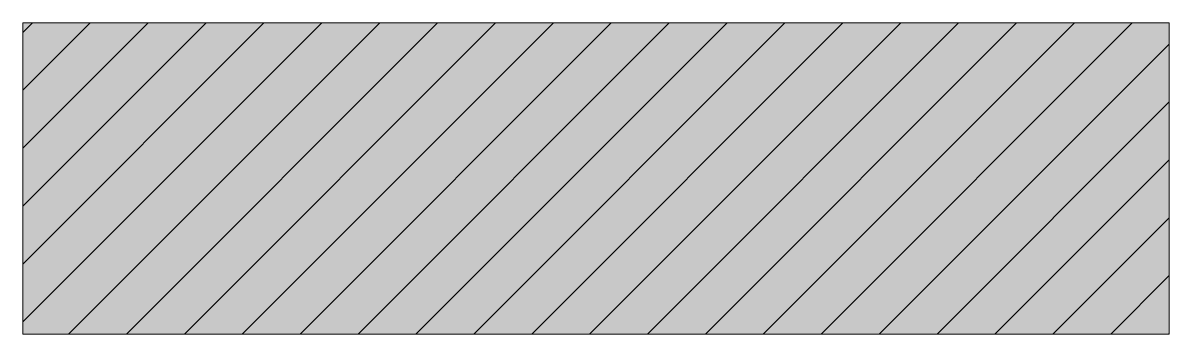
# Model space of a CAD drawing. Header units: metres. Extents: x 0 to 140, y -38 to 0.
import ezdxf

# ---------------------------------------------------------------- set-up
doc = ezdxf.new("R2010")
doc.units = ezdxf.units.M
doc.layers.add('A-DETL-GENF', color=92, linetype='Continuous', lineweight=18)
doc.layers.add('A-DETL-MEDM', color=33, linetype='Continuous', lineweight=18)

# ---------------------------------------------------------------- blocks, each defined once
blk = doc.blocks.new('00 hout_rechthoekig_sls - SLS 38x140-4309875-00_0 Basismaterialen')
at = {"layer": 'A-DETL-GENF', "lineweight": 13}
blk.add_hatch(color=256, dxfattribs=at).paths.add_polyline_path([(140, -38), (140, 0), (0, 0), (0, -38)])
at = {"layer": 'A-DETL-MEDM', "lineweight": 13}
h = blk.add_hatch(dxfattribs=at)
h.set_pattern_fill('FP_631', color=256, style=0, pattern_type=2)
h.set_pattern_definition([(45, (3228.879, -4889.867), (-3.535534, 3.535534), [])])
h.paths.add_polyline_path([(140, -38), (140, 0), (0, 0), (0, -38)])
at = {"layer": 'A-DETL-MEDM'}
for p, q in [((0, 0), (140, 0)), ((0, -38), (0, 0)), ((140, 0), (140, -38)), ((140, 0), (140, -38)), ((140, 0), (140, -38)), ((140, -38), (0, -38)), ((140, -38), (0, -38))]:
    blk.add_line(p, q, dxfattribs=at)

msp = doc.modelspace()

# ---------------------------------------------------------------- block references
msp.add_blockref('00 hout_rechthoekig_sls - SLS 38x140-4309875-00_0 Basismaterialen', (0, 0))

doc.saveas('drawing.dxf')
